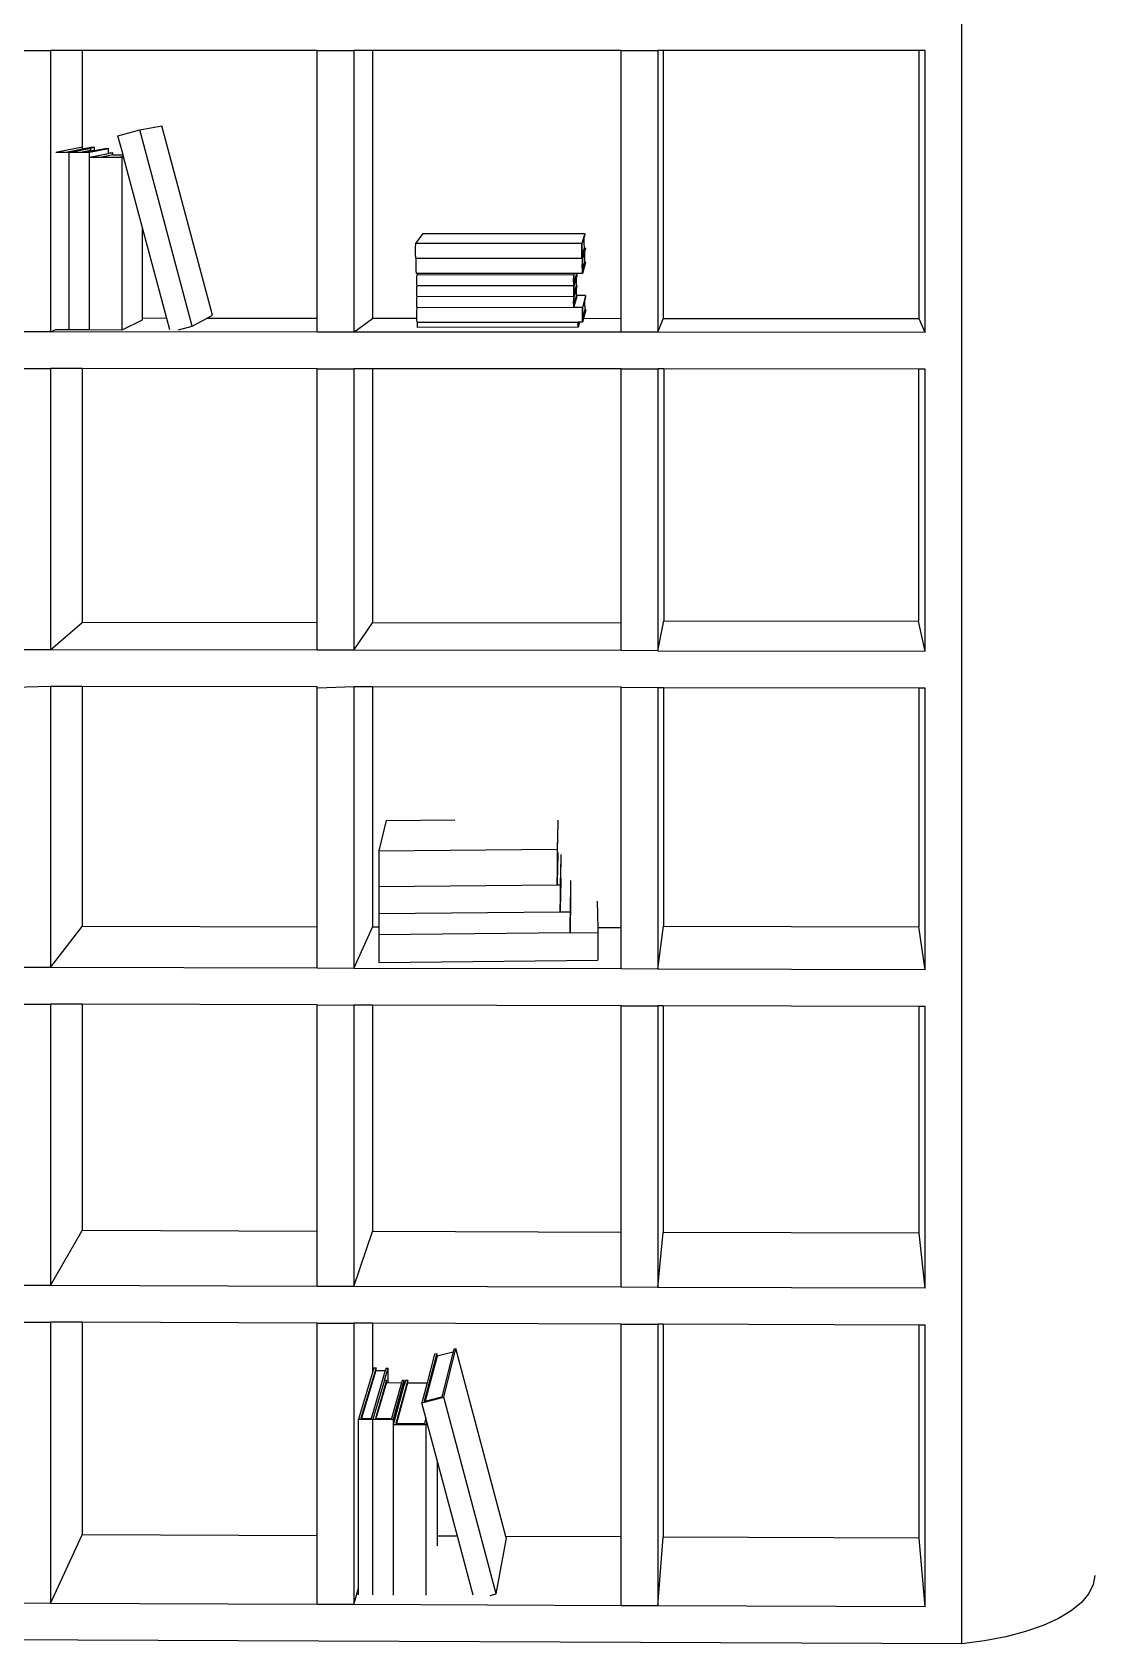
# Model space of a CAD drawing. Extents: x -7815 to 13236, y -6690 to 6575.
# Drawn here: x -2430 to 1183, y -5530 to -47 of the extents above; entities that cross this region are included whole.
import ezdxf

# ---------------------------------------------------------------- set-up
doc = ezdxf.new("R2010")
doc.units = 0
doc.layers.get('0').update_dxf_attribs({"linetype": 'CONTINUOUS'})

msp = doc.modelspace()

# ---------------------------------------------------------------- linework, layer by layer
for p, q in [((731.5, -5529.9), (731.5, 5434.6)), ((-2492.4, -109.8), (-2368.1, -109.8)), ((-2368.1, -109.8), (-2368.1, -1066.7)), ((-2260, -109.8), (-2368.1, -109.8)), ((-2260, -109.8), (-2260, -438.7)), ((-1461, -109.9), (-2260, -109.8)), ((-1461, -109.9), (-1336.5, -109.9)), ((-1461, -1021.1), (-1461, -109.9)), ((-1336.5, -109.9), (-1336.5, -1067.5)), ((-1273, -109.9), (-1336.5, -109.9)), ((-1273, -109.9), (-1273, -1021.3)), ((-428, -110), (-1273, -109.9)), ((-428, -110), (-303.3, -110)), ((-428, -1021.9), (-428, -110)), ((-303.3, -110), (-303.3, -1068.3)), ((-284.5, -110), (-303.3, -110)), ((-284.5, -110), (-284.5, -1022)), ((585.9, -110.1), (-284.5, -110)), ((585.9, -1022.7), (585.9, -110.1)), ((606.6, -110.1), (585.9, -110.1)), ((606.6, -1069.1), (606.6, -110.1)), ((-2139, -399.6), (-2064.8, -379.8)), ((-2064.8, -379.8), (-1989.5, -366.4)), ((-1886.2, -1046.9), (-2064.8, -379.8)), ((-1817.2, -1010.1), (-1989.5, -366.4)), ((-2121.5, -464.7), (-2139, -399.6)), ((-2350.5, -455.2), (-2304.9, -455.3)), ((-2258.8, -438.7), (-2345.7, -455)), ((-2345.7, -455), (-2310.5, -455)), ((-2258.8, -445.1), (-2310.5, -455)), ((-2238.7, -442.6), (-2304.9, -455.3)), ((-2304.9, -455.3), (-2235.5, -455.3)), ((-2304.9, -1059.2), (-2304.9, -455.3)), ((-2231.5, -442.6), (-2296.1, -455)), ((-2296.1, -455), (-2260.3, -455)), ((-2232.3, -449.6), (-2260.3, -455)), ((-2260.3, -455), (-2241.2, -455)), ((-2260.1, -438.7), (-2260, -438.7)), ((-2260, -438.7), (-2258.8, -438.7)), ((-2258.8, -445.1), (-2258.8, -438.7)), ((-2224.9, -438.7), (-2258.8, -445.1)), ((-2213.4, -449.6), (-2241.2, -455)), ((-2238.7, -442.6), (-2218.1, -438.7)), ((-2238.7, -442.6), (-2231.5, -442.6)), ((-2235.5, -455.3), (-2171.3, -442.6)), ((-2235.5, -472.6), (-2235.5, -455.3)), ((-2235.5, -472.6), (-2171.3, -459.5)), ((-2235.5, -472.6), (-2124.1, -472.6)), ((-2235.5, -1059.2), (-2235.5, -472.6)), ((-2232.3, -449.6), (-2231.5, -449.6)), ((-2231.5, -449.6), (-2231.5, -442.6)), ((-2231.5, -449.6), (-2218.1, -449.6)), ((-2155.9, -457.8), (-2226.8, -472.3)), ((-2226.8, -472.3), (-2193.3, -472.3)), ((-2224.9, -438.7), (-2218.1, -438.7)), ((-2218.1, -449.6), (-2218.1, -438.7)), ((-2218.1, -449.6), (-2213.4, -449.6)), ((-2178.1, -442.6), (-2213.4, -449.6)), ((-2156.7, -464.7), (-2193.3, -472.3)), ((-2193.3, -472.3), (-2129.8, -472.3)), ((-2178.1, -442.6), (-2171.3, -442.6)), ((-2171.3, -459.5), (-2171.3, -442.6)), ((-2163.1, -457.8), (-2171.3, -459.5)), ((-2163.1, -457.8), (-2155.9, -457.8)), ((-2156.7, -464.7), (-2155.9, -464.7)), ((-2155.9, -464.7), (-2155.9, -457.8)), ((-2155.9, -464.7), (-2121.5, -464.7)), ((-2120.1, -470.3), (-2129.8, -472.3)), ((-2124.1, -472.6), (-2119.7, -471.7)), ((-2124.1, -1059.3), (-2124.1, -472.6)), ((-2120.1, -470.3), (-2121.5, -464.7)), ((-2119.7, -471.7), (-2120.1, -470.3)), ((-2055.2, -712.6), (-2119.7, -471.7)), ((-2055.2, -1020.7), (-2055.2, -712.6)), ((-1972.7, -1020.8), (-2055.2, -712.6)), ((-1126.3, -770.8), (-1126, -766.7)), ((-1126, -766.7), (-1101.1, -732.7)), ((-561.3, -766.1), (-1126, -766.7)), ((-1101.1, -732.7), (-550.7, -732.1)), ((-550.7, -732.1), (-561.3, -766.1)), ((-561.3, -766.1), (-561.2, -816.9)), ((-561.3, -770.2), (-561.3, -766.1)), ((-552.7, -740.2), (-561.2, -767.4)), ((-561.2, -767.4), (-561.1, -808.9)), ((-552.9, -749), (-552.8, -744.5)), ((-552.9, -753.6), (-552.9, -749)), ((-552.9, -758.2), (-552.9, -753.6)), ((-552.9, -762.7), (-552.9, -758.2)), ((-552.8, -767), (-552.9, -762.7)), ((-552.8, -744.5), (-552.7, -740.2)), ((-552.8, -771.1), (-552.8, -767)), ((-550.8, -734.1), (-552.7, -740.2)), ((-550.8, -734.1), (-550.7, -732.1)), ((-1126.8, -788.7), (-1126.7, -784.2)), ((-1126.8, -793.3), (-1126.8, -788.7)), ((-1126.7, -797.8), (-1126.8, -793.3)), ((-1126.7, -784.2), (-1126.6, -779.6)), ((-1126.7, -802.2), (-1126.7, -797.8)), ((-1126.5, -806.4), (-1126.7, -802.2)), ((-1126.6, -779.6), (-1126.5, -775.1)), ((-1126.5, -775.1), (-1126.3, -770.8)), ((-1126.3, -810.4), (-1126.5, -806.4)), ((-1126.1, -814.2), (-1126.3, -810.4)), ((-1125.9, -817.6), (-1126.1, -814.2)), ((-1124, -817.6), (-1125.9, -817.6)), ((-1124.4, -826), (-1124.2, -821.7)), ((-1124.2, -821.7), (-1124, -817.6)), ((-561.2, -816.9), (-1124, -817.6)), ((-561.6, -788.1), (-561.5, -783.5)), ((-561.6, -792.7), (-561.6, -788.1)), ((-561.5, -797.2), (-561.6, -792.7)), ((-561.5, -779), (-561.4, -774.5)), ((-561.5, -783.5), (-561.5, -779)), ((-561.5, -801.6), (-561.5, -797.2)), ((-561.4, -805.8), (-561.5, -801.6)), ((-561.4, -774.5), (-561.3, -770.2)), ((-561.4, -809.8), (-561.4, -805.8)), ((-561.3, -813.5), (-561.4, -809.8)), ((-561.2, -816.9), (-561.3, -813.5)), ((-561.2, -816.9), (-550.6, -781.6)), ((-559.3, -816.9), (-561.2, -816.9)), ((-561.1, -808.9), (-552.6, -780.6)), ((-561.1, -815.1), (-550.7, -780.6)), ((-561.1, -808.9), (-561.1, -815.1)), ((-559.4, -821), (-559.3, -816.9)), ((-559.4, -825.4), (-559.4, -821)), ((-548.8, -781.6), (-559.3, -816.9)), ((-559.3, -816.9), (-559.2, -867.7)), ((-550.8, -790.1), (-559.2, -818.3)), ((-559.2, -818.3), (-559.1, -859.4)), ((-552.7, -775), (-552.8, -771.1)), ((-552.6, -778.5), (-552.7, -775)), ((-552.5, -780.6), (-552.6, -778.5)), ((-552.5, -780.6), (-552.6, -780.6)), ((-550.7, -780.6), (-552.5, -780.6)), ((-550.9, -794.1), (-550.8, -790.1)), ((-550.9, -798.6), (-550.9, -794.1)), ((-550.9, -803.2), (-550.9, -798.6)), ((-550.9, -807.7), (-550.9, -803.2)), ((-550.9, -812.2), (-550.9, -807.7)), ((-550.9, -816.6), (-550.9, -812.2)), ((-550.8, -820.7), (-550.9, -816.6)), ((-548.9, -783.6), (-550.8, -790.1)), ((-550.7, -824.5), (-550.8, -820.7)), ((-550.7, -780.6), (-550.6, -781.6)), ((-548.8, -781.6), (-550.6, -781.6)), ((-548.9, -783.6), (-548.8, -781.6)), ((-1124.7, -839.6), (-1124.6, -835)), ((-1124.7, -844.2), (-1124.7, -839.6)), ((-1124.7, -848.7), (-1124.7, -844.2)), ((-1124.6, -853.1), (-1124.7, -848.7)), ((-1124.6, -835), (-1124.5, -830.5)), ((-1124.4, -857.3), (-1124.6, -853.1)), ((-1124.5, -830.5), (-1124.4, -826)), ((-1124.3, -861.3), (-1124.4, -857.3)), ((-1124, -865), (-1124.3, -861.3)), ((-1123.8, -868.4), (-1124, -865)), ((-1118.4, -868.4), (-1123.8, -868.4)), ((-1122.2, -879.8), (-1122, -876.5)), ((-1122, -876.5), (-1121.8, -873.4)), ((-1121.8, -873.4), (-1118.4, -868.4)), ((-588.8, -872.8), (-1121.8, -873.4)), ((-587.2, -867.8), (-1118.4, -868.4)), ((-588.9, -875.9), (-588.8, -872.8)), ((-588.9, -879.1), (-588.9, -875.9)), ((-587.2, -867.8), (-588.8, -872.8)), ((-588.8, -872.8), (-588.7, -910)), ((-586.9, -867.8), (-588.7, -873.7)), ((-577.6, -873.1), (-588.7, -910)), ((-588.7, -873.7), (-588.6, -902.7)), ((-588.6, -902.7), (-579.5, -872.4)), ((-588.6, -908.6), (-577.8, -872.4)), ((-586.9, -867.8), (-587.2, -867.8)), ((-579.6, -867.8), (-586.9, -867.8)), ((-559.2, -867.7), (-579.6, -867.8)), ((-579.6, -868.4), (-579.6, -867.8)), ((-579.5, -870.9), (-579.6, -868.4)), ((-577.8, -874.7), (-579.6, -880.9)), ((-579.4, -872.4), (-579.5, -870.9)), ((-579.4, -872.4), (-579.5, -872.4)), ((-577.8, -872.4), (-579.4, -872.4)), ((-577.8, -872.4), (-577.6, -873.1)), ((-577.8, -874.7), (-577.6, -873.1)), ((-559.6, -839), (-559.5, -834.4)), ((-559.6, -843.5), (-559.6, -839)), ((-559.6, -848), (-559.6, -843.5)), ((-559.5, -852.4), (-559.6, -848)), ((-559.5, -829.8), (-559.4, -825.4)), ((-559.5, -834.4), (-559.5, -829.8)), ((-559.5, -856.6), (-559.5, -852.4)), ((-559.4, -860.6), (-559.5, -856.6)), ((-559.3, -864.3), (-559.4, -860.6)), ((-559.2, -867.7), (-559.3, -864.3)), ((-548.7, -831.2), (-559.2, -867.7)), ((-559.1, -859.4), (-550.6, -830.1)), ((-559.1, -865.9), (-548.8, -830.1)), ((-559.1, -859.4), (-559.1, -865.9)), ((-550.6, -828), (-550.7, -824.5)), ((-550.6, -830.1), (-550.6, -828)), ((-548.8, -830.1), (-550.6, -830.1)), ((-550.6, -830.1), (-550.6, -830.1)), ((-548.8, -830.1), (-548.7, -831.2)), ((-1122.5, -889.9), (-1122.4, -886.5)), ((-1122.5, -893.3), (-1122.5, -889.9)), ((-1122.5, -896.5), (-1122.5, -893.3)), ((-1122.4, -899.7), (-1122.5, -896.5)), ((-1122.4, -886.5), (-1122.3, -883.1)), ((-1122.3, -902.8), (-1122.4, -899.7)), ((-1122.4, -927.2), (-1122.3, -923.8)), ((-1122.4, -930.5), (-1122.4, -927.2)), ((-1122.3, -933.8), (-1122.4, -930.5)), ((-1122.3, -883.1), (-1122.2, -879.8)), ((-1122.1, -905.6), (-1122.3, -902.8)), ((-1122.3, -923.8), (-1122.2, -920.4)), ((-1122.2, -920.4), (-1122.1, -917)), ((-1121.9, -908.2), (-1122.1, -905.6)), ((-1122.1, -917), (-1121.9, -913.8)), ((-1121.6, -910.6), (-1121.9, -908.2)), ((-1121.9, -913.8), (-1121.6, -910.6)), ((-588.7, -910), (-1121.6, -910.6)), ((-589.1, -885.9), (-589, -882.5)), ((-589.1, -889.2), (-589.1, -885.9)), ((-589.1, -892.6), (-589.1, -889.2)), ((-589.1, -895.9), (-589.1, -892.6)), ((-589, -899.1), (-589.1, -895.9)), ((-589, -882.5), (-588.9, -879.1)), ((-589, -902.1), (-589, -899.1)), ((-588.9, -905), (-589, -902.1)), ((-589, -923.1), (-588.9, -919.7)), ((-589, -926.5), (-589, -923.1)), ((-589, -929.8), (-589, -926.5)), ((-589, -933.1), (-589, -929.8)), ((-588.8, -907.6), (-588.9, -905)), ((-588.9, -916.4), (-588.8, -913.1)), ((-588.9, -919.7), (-588.9, -916.4)), ((-588.7, -910), (-588.8, -907.6)), ((-588.8, -913.1), (-588.7, -910)), ((-588.7, -910), (-588.6, -946.2)), ((-579.7, -916.8), (-588.7, -947.5)), ((-579.6, -880.9), (-588.6, -910.9)), ((-588.6, -902.7), (-588.6, -908.6)), ((-588.6, -939.8), (-579.5, -908.7)), ((-577.7, -908.8), (-588.6, -946.2)), ((-588.6, -947.2), (-577.8, -910.2)), ((-588.6, -910.9), (-588.6, -939.8)), ((-588.5, -945.8), (-577.7, -908.7)), ((-579.8, -889.3), (-579.7, -885.9)), ((-579.8, -892.6), (-579.8, -889.3)), ((-579.8, -895.9), (-579.8, -892.6)), ((-579.7, -899), (-579.8, -895.9)), ((-579.8, -921.6), (-579.7, -918.3)), ((-579.8, -925), (-579.8, -921.6)), ((-579.8, -928.4), (-579.8, -925)), ((-579.8, -931.6), (-579.8, -928.4)), ((-579.8, -934.8), (-579.8, -931.6)), ((-579.7, -882.5), (-579.6, -880.9)), ((-579.7, -885.9), (-579.7, -882.5)), ((-579.6, -902), (-579.7, -899)), ((-577.8, -910.4), (-579.7, -916.8)), ((-579.7, -918.3), (-579.7, -916.8)), ((-579.6, -904.7), (-579.6, -902)), ((-579.5, -907.2), (-579.6, -904.7)), ((-579.4, -908.7), (-579.5, -907.2)), ((-579.4, -908.7), (-579.5, -908.7)), ((-577.7, -908.7), (-579.4, -908.7)), ((-577.8, -910.2), (-577.7, -908.8)), ((-577.6, -909.4), (-577.8, -910.2)), ((-577.8, -910.4), (-577.8, -910.2)), ((-577.7, -908.7), (-577.7, -908.8)), ((-577.7, -908.8), (-577.6, -909.4)), ((-1122.5, -963.8), (-1122.4, -960.4)), ((-1122.5, -967.2), (-1122.5, -963.8)), ((-1122.5, -970.5), (-1122.5, -967.2)), ((-1122.4, -973.7), (-1122.5, -970.5)), ((-1122.4, -960.4), (-1122.3, -957.1)), ((-1122.3, -976.7), (-1122.4, -973.7)), ((-1122.3, -937), (-1122.3, -933.8)), ((-1122.1, -940), (-1122.3, -937)), ((-1122.3, -957.1), (-1122.2, -953.7)), ((-1122.1, -979.5), (-1122.3, -976.7)), ((-1122.2, -953.7), (-1122, -950.4)), ((-1122, -942.9), (-1122.1, -940)), ((-1121.9, -982.1), (-1122.1, -979.5)), ((-1121.7, -945.5), (-1122, -942.9)), ((-1122, -950.4), (-1121.8, -947.3)), ((-1121.6, -984.5), (-1121.9, -982.1)), ((-588.7, -946.6), (-1121.8, -947.3)), ((-1121.8, -947.3), (-1121.6, -947)), ((-1121.8, -988.6), (-1121.6, -984.5)), ((-1121.6, -947), (-1121.7, -945.5)), ((-588.7, -983.8), (-1121.6, -984.5)), ((-1121.6, -984.5), (-1121.6, -984.5)), ((-589.1, -963.2), (-589, -959.8)), ((-589.1, -966.5), (-589.1, -963.2)), ((-589.1, -969.8), (-589.1, -966.5)), ((-589, -973), (-589.1, -969.8)), ((-589, -936.3), (-589, -933.1)), ((-588.9, -939.3), (-589, -936.3)), ((-589, -956.4), (-588.9, -953)), ((-589, -959.8), (-589, -956.4)), ((-589, -976), (-589, -973)), ((-588.9, -978.8), (-589, -976)), ((-588.8, -942.2), (-588.9, -939.3)), ((-588.9, -953), (-588.8, -949.8)), ((-588.8, -981.5), (-588.9, -978.8)), ((-588.7, -944.8), (-588.8, -942.2)), ((-588.8, -949.8), (-588.7, -946.6)), ((-588.7, -983.8), (-588.8, -981.5)), ((-588.7, -946.3), (-588.7, -944.8)), ((-588.7, -983.8), (-577.6, -945.1)), ((-588.6, -946.2), (-588.7, -946.3)), ((-588.6, -947.2), (-588.7, -946.3)), ((-588.7, -946.3), (-588.7, -946.6)), ((-588.7, -946.6), (-588.7, -983.8)), ((-588.7, -947.5), (-588.6, -976.2)), ((-559, -983.7), (-588.7, -983.8)), ((-588.7, -983.8), (-588.7, -983.8)), ((-588.6, -939.8), (-588.5, -945.8)), ((-588.6, -976.2), (-579.5, -944.5)), ((-588.6, -982.5), (-577.8, -944.5)), ((-588.6, -947.2), (-588.6, -946.2)), ((-588.6, -976.2), (-588.6, -982.5)), ((-579.7, -937.7), (-579.8, -934.8)), ((-579.6, -940.5), (-579.7, -937.7)), ((-579.5, -942.9), (-579.6, -940.5)), ((-579.5, -943.5), (-579.5, -942.9)), ((-579.4, -944.5), (-579.5, -943.5)), ((-548.3, -943.5), (-579.5, -943.5)), ((-579.4, -944.5), (-579.5, -944.5)), ((-577.8, -944.5), (-579.4, -944.5)), ((-577.8, -944.5), (-577.6, -945.1)), ((-559.1, -987.9), (-559, -983.7)), ((-548.3, -943.5), (-559, -983.7)), ((-559, -983.7), (-558.9, -1033.6)), ((-550.4, -952.8), (-558.9, -985)), ((-558.9, -985), (-558.9, -1024.6)), ((-550.5, -960.3), (-550.4, -955.9)), ((-550.5, -964.8), (-550.5, -960.3)), ((-550.5, -969.3), (-550.5, -964.8)), ((-550.5, -973.7), (-550.5, -969.3)), ((-550.5, -977.9), (-550.5, -973.7)), ((-550.4, -981.9), (-550.5, -977.9)), ((-548.4, -945.5), (-550.4, -952.8)), ((-550.4, -955.9), (-550.4, -952.8)), ((-550.3, -985.7), (-550.4, -981.9)), ((-550.2, -989.1), (-550.3, -985.7)), ((-548.4, -945.5), (-548.3, -943.5)), ((-2124.1, -1059.3), (-2055.2, -1026.1)), ((-1972.7, -1020.8), (-2055.2, -1020.7)), ((-2055.2, -1026.1), (-2055.2, -1020.7)), ((-1962.4, -1059.3), (-1972.7, -1020.8)), ((-1886.2, -1046.9), (-1837.3, -1020.9)), ((-1837.3, -1020.9), (-1817.2, -1010.1)), ((-1461, -1021.1), (-1837.3, -1020.9)), ((-1461, -1067.4), (-1461, -1021.1)), ((-1336.5, -1067.5), (-1273, -1021.3)), ((-1122.2, -1021.4), (-1273, -1021.3)), ((-1122.4, -1010.8), (-1122.3, -1006.3)), ((-1122.3, -1015.2), (-1122.4, -1010.8)), ((-1122.3, -1001.8), (-1122.2, -997.3)), ((-1122.3, -1006.3), (-1122.3, -1001.8)), ((-1122.2, -1019.5), (-1122.3, -1015.2)), ((-1122.2, -997.3), (-1122, -992.9)), ((-1122.2, -1021.4), (-1122.2, -1019.5)), ((-1122.1, -1023.6), (-1122.2, -1021.4)), ((-1121.9, -1027.4), (-1122.1, -1023.6)), ((-1122, -992.9), (-1121.8, -988.6)), ((-1121.7, -1031.1), (-1121.9, -1027.4)), ((-1121.4, -1034.3), (-1121.7, -1031.1)), ((-1119.5, -1034.3), (-1121.4, -1034.3)), ((-1120.3, -1041.1), (-1120.2, -1039.4)), ((-1120.3, -1042.7), (-1120.3, -1041.1)), ((-1120.2, -1039.4), (-1120, -1037.8)), ((-1120, -1037.8), (-1119.8, -1036.1)), ((-1119.8, -1036.1), (-1119.6, -1034.5)), ((-573.9, -1033.8), (-1119.6, -1034.5)), ((-1119.6, -1034.5), (-1119.5, -1034.3)), ((-1119.5, -1034.3), (-573.9, -1033.6)), ((-574.3, -1041.9), (-574.2, -1040.3)), ((-574.2, -1038.7), (-574.1, -1037)), ((-574.2, -1040.3), (-574.2, -1038.7)), ((-574.1, -1037), (-574, -1035.4)), ((-574, -1035.4), (-573.9, -1033.8)), ((-573.9, -1033.6), (-573.9, -1033.8)), ((-573.8, -1033.6), (-573.9, -1034.1)), ((-569.4, -1033.6), (-573.9, -1050.7)), ((-573.9, -1050), (-569.5, -1033.6)), ((-573.9, -1043.1), (-571.3, -1033.6)), ((-573.8, -1033.6), (-573.9, -1033.6)), ((-573.9, -1033.8), (-573.9, -1034.1)), ((-573.9, -1034.1), (-573.9, -1034.1)), ((-573.9, -1034.1), (-573.9, -1043.1)), ((-573.9, -1034.1), (-573.9, -1043.3)), ((-571.3, -1033.6), (-573.8, -1033.6)), ((-569.5, -1033.6), (-571.3, -1033.6)), ((-569.4, -1033.6), (-569.5, -1033.6)), ((-558.9, -1033.6), (-569.4, -1033.6)), ((-559.3, -996.5), (-559.2, -992.1)), ((-559.3, -1001), (-559.3, -996.5)), ((-559.3, -1005.6), (-559.3, -1001)), ((-559.3, -1010), (-559.3, -1005.6)), ((-559.3, -1014.5), (-559.3, -1010)), ((-559.3, -1018.7), (-559.3, -1014.5)), ((-559.2, -1022.8), (-559.3, -1018.7)), ((-559.2, -992.1), (-559.1, -987.9)), ((-559.1, -1026.7), (-559.2, -1022.8)), ((-559, -1030.3), (-559.1, -1026.7)), ((-558.9, -1033.6), (-559, -1030.3)), ((-558.9, -1024.6), (-550.2, -991.1)), ((-558.9, -1031.8), (-548.4, -991.1)), ((-555.9, -1021.8), (-558.9, -1033.6)), ((-558.9, -1024.6), (-558.9, -1031.8)), ((-548.2, -992.1), (-555.9, -1021.8)), ((-428, -1021.9), (-555.9, -1021.8)), ((-550.1, -991.1), (-550.2, -989.1)), ((-550.1, -991.1), (-550.2, -991.1)), ((-548.4, -991.1), (-550.1, -991.1)), ((-548.4, -991.1), (-548.2, -992.1)), ((-428, -1068.2), (-428, -1021.9)), ((-303.3, -1068.3), (-284.5, -1022)), ((585.9, -1022.7), (-284.5, -1022)), ((606.6, -1069.1), (585.9, -1022.7)), ((-2368.1, -1066.7), (-2492.4, -1066.6)), ((-2368.1, -1066.7), (-2350.5, -1059.2)), ((-1461, -1067.4), (-2368.1, -1066.7)), ((-2350.5, -1059.2), (-2304.9, -1059.2)), ((-2304.9, -1059.2), (-2235.5, -1059.2)), ((-2235.5, -1059.2), (-2124.1, -1059.3)), ((-1932.7, -1059.4), (-1886.2, -1046.9)), ((-1336.5, -1067.5), (-1461, -1067.4)), ((-428, -1068.2), (-1336.5, -1067.5)), ((-1120.3, -1044.2), (-1120.3, -1042.7)), ((-1120.3, -1045.7), (-1120.3, -1044.2)), ((-1120.2, -1047.1), (-1120.3, -1045.7)), ((-1120.1, -1048.4), (-1120.2, -1047.1)), ((-1120, -1049.5), (-1120.1, -1048.4)), ((-1119.8, -1050.6), (-1120, -1049.5)), ((-1119.6, -1051.4), (-1119.8, -1050.6)), ((-573.9, -1050.7), (-1119.6, -1051.4)), ((-574.3, -1043.5), (-574.3, -1041.9)), ((-574.2, -1045), (-574.3, -1043.5)), ((-574.2, -1046.3), (-574.2, -1045)), ((-574.2, -1047.6), (-574.2, -1046.3)), ((-574.1, -1048.8), (-574.2, -1047.6)), ((-574, -1049.8), (-574.1, -1048.8)), ((-573.9, -1050.7), (-574, -1049.8)), ((-573.9, -1043.3), (-573.9, -1043.1)), ((-573.9, -1043.1), (-573.9, -1050)), ((-573.9, -1043.3), (-573.9, -1050)), ((-573.9, -1050), (-573.9, -1050)), ((-573.9, -1050), (-573.9, -1050.7)), ((-303.3, -1068.3), (-428, -1068.2)), ((606.6, -1069.1), (-303.3, -1068.3)), ((-2492.4, -1191.2), (-2368.1, -1191.3)), ((-2368.1, -1191.3), (-2368.1, -2148.2)), ((-2260, -1191.4), (-2368.1, -1191.3)), ((-2260, -1191.4), (-2260, -2055.2)), ((-1461, -1192.1), (-2260, -1191.4)), ((-1461, -1192.1), (-1336.5, -1192.2)), ((-1461, -2056.4), (-1461, -1192.1)), ((-1336.5, -1192.2), (-1336.5, -2149.8)), ((-1273, -1192.3), (-1336.5, -1192.2)), ((-1273, -1192.3), (-1273, -2056.7)), ((-428, -1193), (-1273, -1192.3)), ((-428, -1193), (-303.3, -1193.1)), ((-428, -2058), (-428, -1193)), ((-303.3, -1193.1), (-303.3, -2151.5)), ((-282.9, -1193.1), (-303.3, -1193.1)), ((-282.9, -1193.1), (-282.9, -2050.1)), ((584.1, -1193.9), (-282.9, -1193.1)), ((584.1, -1193.9), (584.1, -2051.4)), ((606.6, -1193.9), (584.1, -1193.9)), ((606.6, -2152.9), (606.6, -1193.9)), ((-2368.1, -2148.2), (-2260, -2055.2)), ((-1461, -2056.4), (-2260, -2055.2)), ((-1461, -2149.6), (-1461, -2056.4)), ((-1336.5, -2149.8), (-1273, -2056.7)), ((-428, -2058), (-1273, -2056.7)), ((-428, -2151.3), (-428, -2058)), ((-303.3, -2151.5), (-282.9, -2050.1)), ((-282.9, -2050.1), (584.1, -2051.4)), ((606.6, -2152.9), (584.1, -2051.4)), ((-2368.1, -2148.2), (-2492.4, -2148)), ((-1461, -2149.6), (-2368.1, -2148.2)), ((-1336.5, -2149.8), (-1461, -2149.6)), ((-428, -2151.3), (-1336.5, -2149.8)), ((-303.3, -2151.5), (-428, -2151.3)), ((-303.3, -2151.5), (606.6, -2152.9)), ((-2368.1, -2272.8), (-2492.4, -2276.7)), ((-2368.1, -2272.8), (-2368.1, -3229.6)), ((-2260, -2272.9), (-2368.1, -2272.8)), ((-2260, -2272.9), (-2260, -3089.9)), ((-1461, -2274.3), (-2260, -2272.9)), ((-1461, -3091.7), (-1461, -2274.3)), ((-1336.5, -2274.5), (-1459.2, -2278.4)), ((-1336.5, -2274.5), (-1336.5, -3232.1)), ((-1273, -2274.6), (-1336.5, -2274.5)), ((-1273, -2274.6), (-1273, -3092.1)), ((-428, -2276), (-1273, -2274.6)), ((-428, -2276), (-303.3, -2276.3)), ((-428, -3094.1), (-428, -2276)), ((-303.3, -2276.3), (-303.3, -3234.6)), ((-303.3, -2276.3), (-283.8, -2276.3)), ((-283.8, -2276.3), (-283.8, -3088.8)), ((-283.8, -2276.3), (585.1, -2277.8)), ((585.1, -2277.8), (585.1, -3090.8)), ((585.1, -2277.8), (606.6, -2277.8)), ((606.6, -3236.8), (606.6, -2277.8)), ((-1226.4, -2729.1), (-1251.3, -2832.4)), ((-1226.4, -2729.1), (-992.9, -2727.1)), ((-643, -2734.9), (-645.6, -2832.7)), ((-643.2, -2734.9), (-645.6, -2826.8)), ((-643, -2727.8), (-643.2, -2734.9)), ((-1251.3, -2832.4), (-645.6, -2826.8)), ((-1251.3, -2832.4), (-1251.3, -2954)), ((-645.6, -2826.8), (-645.6, -2832.7)), ((-645.6, -2832.7), (-645.6, -2832.7)), ((-645.6, -2832.7), (-645.6, -2838.1)), ((-645.6, -2832.7), (-645.6, -2838.1)), ((-645.6, -2838.1), (-645.6, -2939.5)), ((-645.6, -2838.1), (-645.6, -2939.5)), ((-645.6, -2948.2), (-643, -2844.9)), ((-643.2, -2844.9), (-645.6, -2939.5)), ((-643, -2838.1), (-643.2, -2844.9)), ((-632.5, -2844.9), (-632.7, -2852.1)), ((-632.7, -2852.1), (-634.8, -2948.1)), ((-632.5, -2852.1), (-634.2, -2926.6)), ((-1251.3, -2954), (-645.6, -2948.2)), ((-1251.3, -2954), (-1251.3, -3045.9)), ((-645.6, -2939.5), (-645.6, -2939.5)), ((-645.6, -2939.5), (-645.6, -2948.2)), ((-645.6, -2948.2), (-634.8, -2948.1)), ((-634.2, -2926.6), (-634.8, -2953.8)), ((-634.8, -3039.8), (-632.5, -2933.4)), ((-632.7, -2933.4), (-634.8, -3031.1)), ((-634.8, -2948.1), (-634.8, -2953.8)), ((-634.8, -2953.8), (-634.8, -2953.8)), ((-634.8, -2953.8), (-634.8, -3031.1)), ((-634.8, -2953.8), (-634.8, -3031.1)), ((-632.5, -2926.6), (-632.7, -2933.4)), ((-599.4, -2940.6), (-600.4, -3039.4)), ((-599.4, -2940.6), (-599.9, -2996.1)), ((-599.4, -2933.5), (-599.4, -2940.6)), ((-599.9, -2996.1), (-600.4, -3045.1)), ((-600.4, -3111.3), (-599.4, -3002.8)), ((-599.4, -3002.8), (-600.4, -3102.6)), ((-599.4, -2996.1), (-599.4, -3002.8)), ((-509.2, -3003), (-507.3, -3093.9)), ((-1251.3, -3045.9), (-634.8, -3039.8)), ((-1251.3, -3045.9), (-1251.3, -3092.2)), ((-634.8, -3031.1), (-634.8, -3031.1)), ((-634.8, -3031.1), (-634.8, -3039.8)), ((-634.8, -3039.8), (-600.4, -3039.4)), ((-600.4, -3039.4), (-600.4, -3045.1)), ((-600.4, -3045.1), (-600.4, -3102.6)), ((-600.4, -3045.1), (-600.4, -3045.1)), ((-600.4, -3045.1), (-600.4, -3102.6)), ((-2368.1, -3229.6), (-2260, -3089.9)), ((-1461, -3091.7), (-2260, -3089.9)), ((-1461, -3231.8), (-1461, -3091.7)), ((-1336.5, -3232.1), (-1273, -3092.1)), ((-1251.3, -3092.2), (-1273, -3092.1)), ((-1251.3, -3092.2), (-1251.3, -3117.9)), ((-600.4, -3111.3), (-1251.3, -3117.9)), ((-1251.3, -3117.9), (-1251.3, -3212.2)), ((-600.4, -3102.6), (-600.4, -3102.6)), ((-600.4, -3102.6), (-600.4, -3111.3)), ((-600.4, -3111.3), (-507, -3110.4)), ((-428, -3094.1), (-507.3, -3093.9)), ((-507.3, -3093.9), (-507, -3110.4)), ((-507, -3110.4), (-507, -3204.5)), ((-428, -3234.3), (-428, -3094.1)), ((-303.3, -3234.6), (-283.8, -3088.8)), ((-283.8, -3088.8), (585.1, -3090.8)), ((606.6, -3236.8), (585.1, -3090.8)), ((-2368.1, -3229.6), (-2492.4, -3229.3)), ((-1461, -3231.8), (-2368.1, -3229.6)), ((-1336.5, -3232.1), (-1461, -3231.8)), ((-428, -3234.3), (-1336.5, -3232.1)), ((-1251.3, -3212.2), (-507, -3204.5)), ((-303.3, -3234.6), (-428, -3234.3)), ((606.6, -3236.8), (-303.3, -3234.6)), ((-2492.4, -3353.9), (-2368.1, -3354.2)), ((-2368.1, -3354.2), (-2368.1, -4311.1)), ((-2260, -3354.5), (-2368.1, -3354.2)), ((-2260, -3354.5), (-2260, -4124.5)), ((-1461, -3356.5), (-2260, -3354.5)), ((-1461, -3356.5), (-1336.5, -3356.8)), ((-1461, -4127), (-1461, -3356.5)), ((-1336.5, -3356.8), (-1336.5, -4314.4)), ((-1273, -3357), (-1336.5, -3356.8)), ((-1273, -3357), (-1273, -4127.6)), ((-428, -3359.1), (-1273, -3357)), ((-428, -3359.1), (-303.3, -3359.4)), ((-428, -4130.2), (-428, -3359.1)), ((-303.3, -3359.4), (-303.3, -4317.7)), ((-284.5, -3359.4), (-303.3, -3359.4)), ((-284.5, -3359.4), (-284.5, -4130.6)), ((585.9, -3361.6), (-284.5, -3359.4)), ((585.9, -4133.3), (585.9, -3361.6)), ((606.6, -3361.7), (585.9, -3361.6)), ((606.6, -4320.7), (606.6, -3361.7)), ((-2368.1, -4311.1), (-2260, -4124.5)), ((-1461, -4127), (-2260, -4124.5)), ((-1461, -4314), (-1461, -4127)), ((-1336.5, -4314.4), (-1273, -4127.6)), ((-428, -4130.2), (-1273, -4127.6)), ((-428, -4317.3), (-428, -4130.2)), ((-303.3, -4317.7), (-284.5, -4130.6)), ((585.9, -4133.3), (-284.5, -4130.6)), ((606.6, -4320.7), (585.9, -4133.3)), ((-2368.1, -4311.1), (-2492.4, -4310.7)), ((-1461, -4314), (-2368.1, -4311.1)), ((-1336.5, -4314.4), (-1461, -4314)), ((-428, -4317.3), (-1336.5, -4314.4)), ((-303.3, -4317.7), (-428, -4317.3)), ((606.6, -4320.7), (-303.3, -4317.7)), ((-2492.4, -4435.3), (-2368.1, -4435.7)), ((-2368.1, -4435.7), (-2368.1, -5392.6)), ((-2260, -4436.1), (-2368.1, -4435.7)), ((-2260, -4436.1), (-2260, -5159.2)), ((-1461, -4438.7), (-2260, -4436.1)), ((-1461, -4438.7), (-1336.5, -4439.1)), ((-1461, -5162.3), (-1461, -4438.7)), ((-1336.5, -4439.1), (-1336.5, -5396.7)), ((-1273, -4439.3), (-1336.5, -4439.1)), ((-1273, -4439.3), (-1273, -4607.1)), ((-428, -4442.1), (-1273, -4439.3)), ((-428, -4442.1), (-303.3, -4442.5)), ((-428, -5166.3), (-428, -4442.1)), ((-303.3, -4442.5), (-303.3, -5400.9)), ((-284.5, -4442.6), (-303.3, -4442.5)), ((-284.5, -4442.6), (-284.5, -5166.8)), ((585.9, -4445.5), (-284.5, -4442.6)), ((585.9, -5170.1), (585.9, -4445.5)), ((606.6, -4445.5), (585.9, -4445.5)), ((606.6, -5404.5), (606.6, -4445.5)), ((-1054.9, -4542.9), (-1097.5, -4706.1)), ((-1061.9, -4544.7), (-1087.4, -4642)), ((-1061.9, -4544.7), (-1054.9, -4542.9)), ((-1052.8, -4550.8), (-1054.9, -4542.9)), ((-1052.8, -4550.8), (-998.9, -4536.5)), ((-998.9, -4536.5), (-1037.2, -4690.1)), ((-1031, -4690.9), (-990.2, -4525.7)), ((-996.7, -4527.4), (-998.9, -4536.5)), ((-996.7, -4527.4), (-990.2, -4525.7)), ((-819.2, -5164.7), (-990.2, -4525.7)), ((-1261.1, -4591.7), (-1313, -4762.9)), ((-1261.6, -4600.1), (-1310.9, -4762.9)), ((-1229.6, -4600.2), (-1277.8, -4763.1)), ((-1268.3, -4591.7), (-1273, -4607.1)), ((-1268.3, -4591.7), (-1261.1, -4591.7)), ((-1261.6, -4600.1), (-1261.1, -4600.1)), ((-1261.1, -4600.1), (-1261.1, -4591.7)), ((-1261.1, -4600.1), (-1229.6, -4600.2)), ((-1232.6, -4633.1), (-1220.4, -4591.9)), ((-1227.2, -4591.9), (-1229.6, -4600.2)), ((-1227.2, -4591.9), (-1220.4, -4591.9)), ((-1220.4, -4641.6), (-1220.4, -4591.9)), ((-1053.6, -4551), (-1093.7, -4705)), ((-1053.6, -4551), (-1052.8, -4550.8)), ((-1273, -4607.1), (-1321.2, -4765.6)), ((-1232.6, -4633.1), (-1271.6, -4765.8)), ((-1225.3, -4633.2), (-1263.3, -4763.1)), ((-1225.8, -4641.6), (-1261.3, -4763.1)), ((-1232.6, -4633.1), (-1225.3, -4633.2)), ((-1225.8, -4641.6), (-1225.3, -4641.6)), ((-1225.3, -4641.6), (-1225.3, -4633.2)), ((-1225.3, -4641.6), (-1220.4, -4641.6)), ((-1220.4, -4641.6), (-1174.2, -4641.8)), ((-1174.2, -4641.8), (-1208.3, -4763.3)), ((-1202.1, -4766), (-1165, -4633.4)), ((-1202.1, -4783.4), (-1165, -4650.2)), ((-1153.1, -4633.4), (-1193.9, -4780.7)), ((-1153.6, -4641.8), (-1192, -4780.7)), ((-1171.8, -4633.3), (-1174.2, -4641.8)), ((-1171.8, -4633.3), (-1165, -4633.4)), ((-1160.3, -4633.3), (-1165, -4650.2)), ((-1165, -4650.2), (-1165, -4633.4)), ((-1160.3, -4633.3), (-1153.1, -4633.4)), ((-1153.6, -4641.8), (-1153.1, -4641.8)), ((-1153.1, -4641.8), (-1153.1, -4633.4)), ((-1153.1, -4641.8), (-1087.4, -4642)), ((-1087.4, -4642), (-1105.4, -4710.6)), ((-1105.4, -4710.6), (-1031, -4690.9)), ((-1091.8, -4761.5), (-1105.4, -4710.6)), ((-1097.5, -4706.1), (-1093.7, -4705)), ((-1093.7, -4705), (-1037.2, -4690.1)), ((-852.1, -5359.9), (-1031, -4690.9)), ((-1321.2, -4765.6), (-1271.6, -4765.8)), ((-1321.2, -5340.6), (-1321.2, -4765.6)), ((-1313, -4762.9), (-1310.9, -4762.9)), ((-1310.9, -4762.9), (-1277.8, -4763.1)), ((-1271.6, -4765.8), (-1202.1, -4766)), ((-1271.6, -5363.7), (-1271.6, -4765.8)), ((-1263.3, -4763.1), (-1261.3, -4763.1)), ((-1261.3, -4763.1), (-1208.3, -4763.3)), ((-1202.1, -4783.4), (-1202.1, -4766)), ((-1091.8, -4761.5), (-1096.8, -4781)), ((-1088.2, -4774.8), (-1091.8, -4761.5)), ((-1202.1, -4783.4), (-1090.5, -4783.8)), ((-1202.1, -5364), (-1202.1, -4783.4)), ((-1193.9, -4780.7), (-1192, -4780.7)), ((-1192, -4780.7), (-1096.8, -4781)), ((-1090.5, -4783.8), (-1088.2, -4774.8)), ((-1090.5, -5364.5), (-1090.5, -4783.8)), ((-1052.2, -4909.4), (-1088.2, -4774.8)), ((-1052.2, -5163.9), (-1052.2, -4909.4)), ((-984.1, -5164.1), (-1052.2, -4909.4)), ((-2368.1, -5392.6), (-2260, -5159.2)), ((-1461, -5162.3), (-2260, -5159.2)), ((-1461, -5396.2), (-1461, -5162.3)), ((-984.1, -5164.1), (-1052.2, -5163.9)), ((-1052.2, -5196.2), (-1052.2, -5163.9)), ((-930.3, -5365.1), (-984.1, -5164.1)), ((-852.1, -5359.9), (-817.5, -5171.1)), ((-428, -5166.3), (-819.2, -5164.7)), ((-817.5, -5171.1), (-819.2, -5164.7)), ((-428, -5400.4), (-428, -5166.3)), ((-303.3, -5400.9), (-284.5, -5166.8)), ((585.9, -5170.1), (-284.5, -5166.8)), ((606.6, -5404.5), (585.9, -5170.1)), ((1183.1, -5297.2), (1177.9, -5328.5)), ((-1336.5, -5396.7), (-1321.2, -5340.6)), ((-1321.2, -5363.5), (-1321.2, -5340.6)), ((-872.6, -5365.3), (-852.1, -5359.9)), ((1162.8, -5359.3), (1137.9, -5389.1)), ((1177.9, -5328.5), (1162.8, -5359.3)), ((-2368.1, -5392.6), (-2492.4, -5392.1)), ((-1461, -5396.2), (-2368.1, -5392.6)), ((-1336.5, -5396.7), (-1461, -5396.2)), ((-428, -5400.4), (-1336.5, -5396.7)), ((-303.3, -5400.9), (-428, -5400.4)), ((606.6, -5404.5), (-303.3, -5400.9)), ((1103.4, -5417.4), (1059.8, -5443.6)), ((1137.9, -5389.1), (1103.4, -5417.4)), ((1007.6, -5467.5), (947.7, -5488.4)), ((1059.8, -5443.6), (1007.6, -5467.5)), ((731.5, -5529.9), (-5577.2, -5504)), ((808.4, -5519.9), (731.5, -5529.9)), ((880.9, -5506), (808.4, -5519.9)), ((947.7, -5488.4), (880.9, -5506))]:
    msp.add_line(p, q)

doc.saveas('drawing.dxf')
